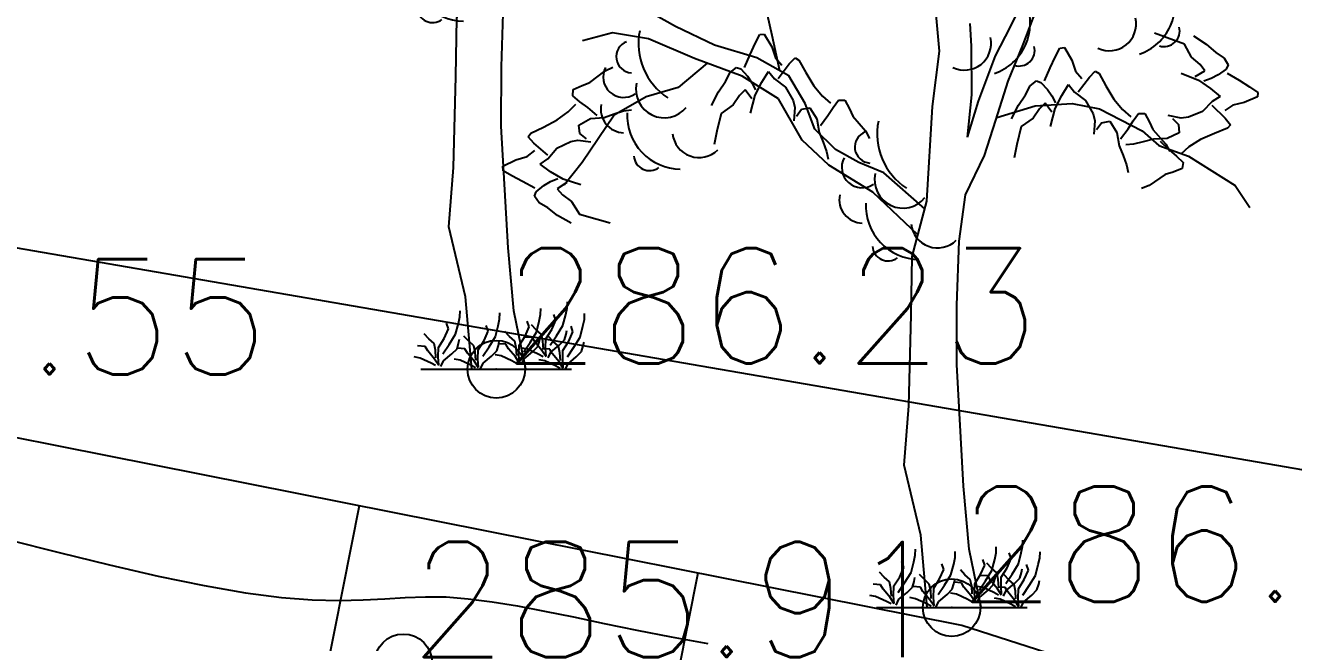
# Model space of a CAD drawing. Header units: millimetres. Extents: x 524954 to 526204, y 9523489 to 9524010.
# Drawn here: x 525905.58 to 525916.6, y 9523714.6 to 9523719.96 of the extents above; entities that cross this region are included whole.
import ezdxf
from ezdxf import colors
from ezdxf.entities.mleader import LeaderData, LeaderLine
from ezdxf.math import Vec2, Vec3

# ---------------------------------------------------------------- set-up
doc = ezdxf.new("R2010")
doc.units = ezdxf.units.MM
doc.header["$PDMODE"] = 32
doc.header["$PDSIZE"] = 0.5
doc.linetypes.add('ACAD_ISO12W100', pattern=[21, 12, -3, 0, -3, 0, -3])
for name, color, linetype in [('Arbre', 34, 'ACAD_ISO12W100'), ('CN_02_00', 4, 'Continuous'), ('ETQ PAIR', 7, 'Continuous'), ('Haut_Talus', 30, 'Continuous'), ('Talus', 2, 'Continuous'), ('TopoAlt', 3, 'Continuous'), ('TOPOJIS', 7, 'Continuous')]:
    doc.layers.add(name, color=color, linetype=linetype)
doc.styles.add('Simplex 1.0', font='Simplex.shx', dxfattribs={"width": 0.99, "height": 1})
doc.styles.get("Standard").update_dxf_attribs({"font": 'arial.ttf'})

# ---------------------------------------------------------------- blocks, each defined once
blk = doc.blocks.new('TCPOINT M')
at = {"color": 0}
blk.add_point((0, 0), dxfattribs=at)
at = {"layer": 'TopoAlt', "style": 'Simplex 1.0', "width": 0.99}
blk.add_attdef('ALT', (0.15, 0.15), '', height=1, dxfattribs=at)
blk = doc.blocks.new('v088')
at = {"linetype": 'Continuous'}
for p, q in [((-0.107, 4.829), (-0.165, 5.487)), ((-1.559, 4.967), (-1.635, 5.301)), ((0.51, 5.041), (0.671, 5.368)), ((-2.4, 5.043), (-2.621, 5.169)), ((0.172, 4.872), (0.161, 5.071)), ((0.619, 4.888), (0.731, 5.176)), ((-2.946, 4.988), (-3.206, 4.92)), ((-2.634, 4.938), (-2.946, 4.988)), ((-2.061, 4.882), (-2.4, 5.043)), ((-1.492, 4.659), (-1.559, 4.967)), ((0.379, 4.79), (0.51, 5.041)), ((-2.233, 4.766), (-2.634, 4.938)), ((-1.692, 4.771), (-2.061, 4.882)), ((0.174, 4.45), (0.172, 4.872)), ((0.489, 4.568), (0.619, 4.888)), ((-1.819, 4.613), (-2.233, 4.766)), ((-1.415, 4.615), (-1.692, 4.771)), ((-0.166, 4.349), (-0.107, 4.829)), ((0.231, 4.395), (0.379, 4.79)), ((-2.123, 4.725), (-2.377, 4.514)), ((-1.504, 4.415), (-1.819, 4.613)), ((-1.273, 4.376), (-1.415, 4.615)), ((0.384, 4.23), (0.489, 4.568)), ((-2.655, 4.434), (-2.931, 4.273)), ((-2.377, 4.514), (-2.655, 4.434)), ((-1.298, 4.058), (-1.504, 4.415)), ((0.138, 4.082), (0.174, 4.45)), ((-1.188, 4.154), (-1.273, 4.376)), ((-0.217, 3.527), (-0.166, 4.349)), ((0.138, 4.082), (0.231, 4.395)), ((0.391, 4.253), (0.724, 4.355)), ((0.724, 4.355), (1.047, 4.375)), ((1.047, 4.375), (1.284, 4.33)), ((1.284, 4.33), (1.655, 4.138)), ((-2.931, 4.273), (-3.209, 3.863)), ((0.285, 3.923), (0.384, 4.23)), ((-1.01, 3.977), (-1.188, 4.154)), ((1.655, 4.138), (1.8, 4.011)), ((-1.069, 3.839), (-1.298, 4.058)), ((-0.808, 3.863), (-1.01, 3.977)), ((1.8, 4.011), (2.057, 3.917)), ((-3.209, 3.863), (-3.367, 3.667)), ((-0.589, 3.774), (-0.808, 3.863)), ((0.118, 3.584), (0.285, 3.923)), ((2.057, 3.917), (2.461, 3.664)), ((-0.685, 3.605), (-1.069, 3.839)), ((-0.234, 3.461), (-0.589, 3.774)), ((2.461, 3.664), (2.589, 3.474)), ((-0.294, 3.234), (-0.685, 3.605)), ((-0.344, 3.046), (-0.217, 3.527)), ((0.064, 3.179), (0.118, 3.584)), ((0.045, 2.625), (0.064, 3.179)), ((-0.352, 2.542), (-0.344, 3.046)), ((-0.373, 1.752), (-0.352, 2.542)), ((0.043, 2.109), (0.045, 2.625)), ((0.102, 1.053), (0.043, 2.109)), ((-0.412, 1.235), (-0.373, 1.752)), ((-0.268, 0.628), (-0.412, 1.235)), ((0.151, 0.506), (0.102, 1.053)), ((-0.213, 0), (-0.268, 0.628)), ((0.256, 0), (0.151, 0.506)), ((-0.654, 0), (0.654, 0))]:
    blk.add_line(p, q, dxfattribs=at)
at = {"color": 3, "linetype": 'Continuous'}
for p, q in [((-1.707, 4.895), (-1.667, 4.973)), ((-1.667, 4.973), (-1.628, 4.976)), ((-1.628, 4.976), (-1.564, 4.867)), ((1.872, 4.946), (1.762, 4.985)), ((2.099, 4.964), (2.211, 4.89)), ((-1.751, 4.8), (-1.707, 4.895)), ((-1.564, 4.867), (-1.531, 4.771)), ((0.899, 4.779), (0.939, 4.857)), ((0.939, 4.857), (0.978, 4.861)), ((0.978, 4.861), (1.042, 4.751)), ((2.022, 4.89), (1.872, 4.946)), ((2.083, 4.778), (2.022, 4.89)), ((2.211, 4.89), (2.293, 4.818)), ((-1.801, 4.689), (-1.751, 4.8)), ((-1.531, 4.771), (-1.475, 4.707)), ((-1.411, 4.72), (-1.359, 4.773)), ((-1.359, 4.773), (-1.327, 4.751)), ((-1.327, 4.751), (-1.268, 4.645)), ((0.855, 4.685), (0.899, 4.779)), ((1.042, 4.751), (1.075, 4.656)), ((2.157, 4.714), (2.083, 4.778)), ((2.293, 4.818), (2.365, 4.769)), ((2.365, 4.769), (2.4, 4.71)), ((-3.143, 4.557), (-3.01, 4.66)), ((-3.01, 4.66), (-2.944, 4.692)), ((-1.966, 4.567), (-1.926, 4.645)), ((-1.926, 4.645), (-1.871, 4.687)), ((-1.871, 4.687), (-1.833, 4.675)), ((-1.833, 4.675), (-1.774, 4.612)), ((-1.651, 4.561), (-1.591, 4.654)), ((-1.591, 4.654), (-1.539, 4.59)), ((-1.508, 4.592), (-1.411, 4.72)), ((-1.268, 4.645), (-1.199, 4.529)), ((0.805, 4.573), (0.855, 4.685)), ((1.075, 4.656), (1.131, 4.592)), ((1.195, 4.604), (1.247, 4.657)), ((1.247, 4.657), (1.279, 4.636)), ((1.279, 4.636), (1.338, 4.53)), ((1.992, 4.638), (2.142, 4.578)), ((2.113, 4.611), (2.199, 4.658)), ((2.199, 4.658), (2.157, 4.714)), ((2.383, 4.674), (2.313, 4.623)), ((2.4, 4.71), (2.383, 4.674)), ((2.393, 4.64), (2.497, 4.577)), ((-3.287, 4.496), (-3.21, 4.533)), ((-3.21, 4.533), (-3.143, 4.557)), ((-2.027, 4.477), (-1.966, 4.567)), ((-1.774, 4.612), (-1.736, 4.556)), ((-1.736, 4.556), (-1.705, 4.495)), ((-1.708, 4.448), (-1.651, 4.561)), ((-1.539, 4.59), (-1.443, 4.518)), ((-1.443, 4.518), (-1.378, 4.401)), ((-1.199, 4.529), (-1.123, 4.438)), ((0.64, 4.452), (0.68, 4.53)), ((0.68, 4.53), (0.735, 4.572)), ((0.735, 4.572), (0.773, 4.559)), ((0.773, 4.559), (0.832, 4.496)), ((0.955, 4.445), (1.015, 4.539)), ((1.015, 4.539), (1.067, 4.474)), ((1.098, 4.476), (1.195, 4.604)), ((1.338, 4.53), (1.407, 4.414)), ((2.142, 4.578), (2.247, 4.507)), ((2.253, 4.592), (2.189, 4.569)), ((2.313, 4.623), (2.253, 4.592)), ((2.497, 4.577), (2.585, 4.521)), ((2.585, 4.521), (2.658, 4.472)), ((-3.291, 4.441), (-3.287, 4.496)), ((-3.23, 4.39), (-3.291, 4.441)), ((-2.086, 4.357), (-2.027, 4.477)), ((-1.845, 4.445), (-1.9, 4.365)), ((-1.795, 4.494), (-1.845, 4.445)), ((-1.737, 4.415), (-1.795, 4.494)), ((-1.749, 4.291), (-1.708, 4.448)), ((-1.123, 4.438), (-1.052, 4.377)), ((0.579, 4.362), (0.64, 4.452)), ((0.832, 4.496), (0.87, 4.441)), ((0.87, 4.441), (0.901, 4.38)), ((0.898, 4.333), (0.955, 4.445)), ((1.067, 4.474), (1.163, 4.402)), ((1.407, 4.414), (1.483, 4.322)), ((2.247, 4.507), (2.332, 4.436)), ((2.332, 4.436), (2.262, 4.393)), ((2.656, 4.433), (2.54, 4.383)), ((2.658, 4.472), (2.656, 4.433)), ((-3.427, 4.233), (-3.331, 4.304)), ((-3.331, 4.304), (-3.266, 4.37)), ((-3.162, 4.341), (-3.23, 4.39)), ((-3.079, 4.271), (-3.162, 4.341)), ((-2.933, 4.286), (-2.851, 4.312)), ((-2.851, 4.312), (-2.783, 4.321)), ((-1.9, 4.365), (-2.003, 4.29)), ((-1.378, 4.401), (-1.363, 4.341)), ((-1.363, 4.341), (-1.372, 4.226)), ((-1.349, 4.266), (-1.305, 4.325)), ((-1.305, 4.325), (-1.233, 4.338)), ((-1.233, 4.338), (-1.171, 4.241)), ((-1.075, 4.271), (-1.03, 4.342)), ((-1.03, 4.342), (-0.984, 4.405)), ((-0.984, 4.405), (-0.928, 4.404)), ((-0.928, 4.404), (-0.887, 4.33)), ((-0.887, 4.33), (-0.859, 4.265)), ((0.52, 4.241), (0.579, 4.362)), ((0.761, 4.33), (0.706, 4.249)), ((0.811, 4.379), (0.761, 4.33)), ((0.869, 4.3), (0.811, 4.379)), ((0.857, 4.176), (0.898, 4.333)), ((1.163, 4.402), (1.228, 4.286)), ((1.483, 4.322), (1.554, 4.261)), ((2.179, 4.306), (2.055, 4.256)), ((2.262, 4.393), (2.179, 4.306)), ((2.26, 4.362), (2.375, 4.249)), ((2.441, 4.361), (2.371, 4.315)), ((2.54, 4.383), (2.441, 4.361)), ((-3.547, 4.171), (-3.427, 4.233)), ((-3.239, 4.188), (-3.137, 4.244)), ((-3.229, 4.115), (-3.239, 4.188)), ((-3.137, 4.244), (-3.019, 4.255)), ((-3.019, 4.255), (-2.933, 4.286)), ((-2.003, 4.29), (-2.04, 4.134)), ((-1.171, 4.241), (-1.153, 4.123)), ((-1.141, 4.184), (-1.075, 4.271)), ((-0.859, 4.265), (-0.748, 4.137)), ((0.706, 4.249), (0.603, 4.175)), ((1.228, 4.286), (1.243, 4.226)), ((1.243, 4.226), (1.234, 4.11)), ((1.258, 4.15), (1.301, 4.209)), ((1.301, 4.209), (1.373, 4.223)), ((1.373, 4.223), (1.435, 4.125)), ((1.531, 4.155), (1.576, 4.226)), ((1.576, 4.226), (1.623, 4.29)), ((1.623, 4.29), (1.678, 4.289)), ((1.678, 4.289), (1.719, 4.214)), ((1.719, 4.214), (1.747, 4.149)), ((1.994, 4.248), (1.88, 4.272)), ((1.917, 4.244), (1.97, 4.193)), ((1.97, 4.193), (1.975, 4.12)), ((2.055, 4.256), (1.994, 4.248)), ((2.375, 4.249), (2.421, 4.191)), ((2.421, 4.191), (2.396, 4.162)), ((-3.679, 4.087), (-3.656, 4.117)), ((-3.629, 4.032), (-3.679, 4.087)), ((-3.656, 4.117), (-3.547, 4.171)), ((-3.172, 4.068), (-3.229, 4.115)), ((-2.04, 4.134), (-2.065, 4.02)), ((-1.153, 4.123), (-1.118, 4.039)), ((-0.748, 4.137), (-0.713, 4.073)), ((0.603, 4.175), (0.566, 4.019)), ((1.435, 4.125), (1.453, 4.007)), ((1.465, 4.068), (1.531, 4.155)), ((1.747, 4.149), (1.858, 4.021)), ((1.975, 4.12), (1.87, 4.071)), ((2.283, 4.116), (2.16, 4.062)), ((2.396, 4.162), (2.283, 4.116)), ((-3.688, 3.915), (-3.621, 3.967)), ((-3.507, 3.927), (-3.629, 4.032)), ((-3.507, 3.896), (-3.43, 3.988)), ((-3.43, 3.988), (-3.309, 4.046)), ((-3.309, 4.046), (-3.249, 4.058)), ((-3.249, 4.058), (-3.134, 4.042)), ((-1.118, 4.039), (-1.087, 3.959)), ((0.566, 4.019), (0.541, 3.904)), ((1.453, 4.007), (1.488, 3.924)), ((1.58, 4.022), (1.511, 4.017)), ((1.664, 4.043), (1.58, 4.022)), ((1.751, 4.067), (1.664, 4.043)), ((1.87, 4.071), (1.751, 4.067)), ((1.81, 4.048), (1.888, 3.972)), ((1.858, 4.021), (1.893, 3.958)), ((1.888, 3.972), (1.953, 3.918)), ((2.059, 3.998), (1.99, 3.936)), ((2.16, 4.062), (2.059, 3.998)), ((-3.898, 3.83), (-3.785, 3.887)), ((-3.785, 3.887), (-3.688, 3.915)), ((-3.574, 3.849), (-3.507, 3.896)), ((-1.087, 3.959), (-1.074, 3.891)), ((1.488, 3.924), (1.519, 3.844)), ((1.953, 3.918), (2.01, 3.864)), ((2.01, 3.864), (2.002, 3.81)), ((-3.897, 3.791), (-3.898, 3.83)), ((-3.821, 3.747), (-3.897, 3.791)), ((-3.729, 3.697), (-3.821, 3.747)), ((-3.484, 3.783), (-3.574, 3.849)), ((-3.375, 3.72), (-3.484, 3.783)), ((1.519, 3.844), (1.532, 3.776)), ((1.855, 3.758), (1.714, 3.664)), ((1.923, 3.778), (1.855, 3.758)), ((2.002, 3.81), (1.923, 3.778)), ((-3.621, 3.641), (-3.729, 3.697)), ((-3.609, 3.608), (-3.542, 3.663)), ((-3.542, 3.663), (-3.485, 3.698)), ((-3.485, 3.698), (-3.422, 3.725)), ((-3.344, 3.689), (-3.426, 3.635)), ((-3.426, 3.635), (-3.38, 3.583)), ((-3.221, 3.67), (-3.375, 3.72)), ((1.714, 3.664), (1.647, 3.637)), ((-3.623, 3.571), (-3.609, 3.608)), ((-3.585, 3.514), (-3.623, 3.571)), ((-3.38, 3.583), (-3.303, 3.524)), ((-3.509, 3.469), (-3.585, 3.514)), ((-3.423, 3.403), (-3.509, 3.469)), ((-3.303, 3.524), (-3.234, 3.416)), ((-3.234, 3.416), (-3.081, 3.37)), ((-3.306, 3.337), (-3.423, 3.403)), ((-3.081, 3.37), (-2.968, 3.339)), ((0.615, 0.531), (0.618, 0.584)), ((-0.329, 0.397), (-0.317, 0.454)), ((-0.317, 0.454), (-0.315, 0.507)), ((0.029, 0.435), (0.031, 0.488)), ((0.373, 0.416), (0.385, 0.474)), ((0.385, 0.474), (0.387, 0.526)), ((0.517, 0.426), (0.5, 0.476)), ((0.579, 0.38), (0.603, 0.474)), ((0.603, 0.474), (0.615, 0.531)), ((0.765, 0.43), (0.767, 0.483)), ((-0.452, 0.267), (-0.416, 0.349)), ((-0.416, 0.349), (-0.433, 0.399)), ((-0.353, 0.303), (-0.329, 0.397)), ((-0.07, 0.329), (-0.087, 0.38)), ((-0.007, 0.284), (0.017, 0.377)), ((0.017, 0.377), (0.029, 0.435)), ((0.25, 0.286), (0.286, 0.368)), ((0.286, 0.368), (0.269, 0.418)), ((0.346, 0.341), (0.305, 0.385)), ((0.392, 0.301), (0.346, 0.341)), ((0.349, 0.322), (0.373, 0.416)), ((0.43, 0.264), (0.481, 0.344)), ((0.481, 0.344), (0.517, 0.426)), ((0.524, 0.291), (0.579, 0.38)), ((0.606, 0.303), (0.613, 0.337)), ((0.666, 0.325), (0.649, 0.375)), ((0.728, 0.279), (0.752, 0.373)), ((0.752, 0.373), (0.765, 0.43)), ((-0.587, 0.264), (-0.627, 0.308)), ((-0.541, 0.224), (-0.587, 0.264)), ((-0.529, 0.166), (-0.541, 0.224)), ((-0.502, 0.188), (-0.452, 0.267)), ((-0.409, 0.214), (-0.353, 0.303)), ((-0.341, 0.178), (-0.327, 0.226)), ((-0.327, 0.226), (-0.32, 0.26)), ((-0.24, 0.245), (-0.281, 0.288)), ((-0.195, 0.204), (-0.24, 0.245)), ((-0.156, 0.168), (-0.106, 0.248)), ((-0.106, 0.248), (-0.07, 0.329)), ((-0.063, 0.195), (-0.007, 0.284)), ((0.019, 0.207), (0.026, 0.24)), ((0.084, 0.216), (0.019, 0.221)), ((0.115, 0.284), (0.075, 0.327)), ((0.161, 0.243), (0.115, 0.284)), ((0.173, 0.185), (0.161, 0.243)), ((0.2, 0.207), (0.25, 0.286)), ((0.238, 0.151), (0.293, 0.233)), ((0.315, 0.274), (0.25, 0.279)), ((0.293, 0.233), (0.349, 0.322)), ((0.337, 0.236), (0.315, 0.274)), ((0.397, 0.163), (0.337, 0.236)), ((0.361, 0.197), (0.375, 0.245)), ((0.375, 0.245), (0.382, 0.279)), ((0.404, 0.243), (0.392, 0.301)), ((0.409, 0.175), (0.404, 0.243)), ((0.428, 0.183), (0.43, 0.264)), ((0.495, 0.24), (0.454, 0.284)), ((0.469, 0.209), (0.524, 0.291)), ((0.541, 0.2), (0.495, 0.24)), ((0.546, 0.209), (0.591, 0.255)), ((0.579, 0.163), (0.63, 0.243)), ((0.591, 0.255), (0.606, 0.303)), ((0.63, 0.243), (0.666, 0.325)), ((0.673, 0.19), (0.728, 0.279)), ((0.755, 0.202), (0.762, 0.236)), ((-0.618, 0.197), (-0.683, 0.202)), ((-0.596, 0.159), (-0.618, 0.197)), ((-0.536, 0.087), (-0.596, 0.159)), ((-0.524, 0.099), (-0.529, 0.166)), ((-0.505, 0.106), (-0.502, 0.188)), ((-0.464, 0.132), (-0.409, 0.214)), ((-0.459, 0.072), (-0.387, 0.132)), ((-0.387, 0.132), (-0.341, 0.178)), ((-0.272, 0.178), (-0.337, 0.183)), ((-0.25, 0.139), (-0.272, 0.178)), ((-0.19, 0.067), (-0.25, 0.139)), ((-0.183, 0.147), (-0.195, 0.204)), ((-0.178, 0.079), (-0.183, 0.147)), ((-0.159, 0.087), (-0.156, 0.168)), ((-0.118, 0.113), (-0.063, 0.195)), ((-0.113, 0.053), (-0.041, 0.113)), ((-0.041, 0.113), (0.005, 0.159)), ((0.041, 0.115), (-0.01, 0.125)), ((0.005, 0.159), (0.019, 0.207)), ((0.135, 0.072), (0.041, 0.115)), ((0.106, 0.178), (0.084, 0.216)), ((0.166, 0.106), (0.106, 0.178)), ((0.178, 0.118), (0.173, 0.185)), ((0.197, 0.125), (0.2, 0.207)), ((0.202, 0.055), (0.197, 0.125)), ((0.272, 0.173), (0.221, 0.183)), ((0.243, 0.091), (0.315, 0.151)), ((0.365, 0.13), (0.272, 0.173)), ((0.315, 0.151), (0.361, 0.197)), ((0.406, 0.108), (0.365, 0.13)), ((0.433, 0.108), (0.397, 0.163)), ((0.464, 0.173), (0.399, 0.178)), ((0.433, 0.113), (0.428, 0.183)), ((0.45, 0.099), (0.474, 0.149)), ((0.486, 0.135), (0.464, 0.173)), ((0.474, 0.149), (0.546, 0.209)), ((0.546, 0.063), (0.486, 0.135)), ((0.553, 0.142), (0.541, 0.2)), ((0.558, 0.075), (0.553, 0.142)), ((0.577, 0.082), (0.579, 0.163)), ((0.618, 0.108), (0.673, 0.19)), ((0.695, 0.108), (0.74, 0.154)), ((0.74, 0.154), (0.755, 0.202)), ((-0.661, 0.096), (-0.712, 0.106)), ((-0.567, 0.053), (-0.661, 0.096)), ((-0.527, 0.031), (-0.567, 0.053)), ((-0.5, 0.031), (-0.536, 0.087)), ((-0.5, 0.036), (-0.505, 0.106)), ((-0.483, 0.022), (-0.459, 0.072)), ((-0.315, 0.077), (-0.365, 0.087)), ((-0.221, 0.034), (-0.315, 0.077)), ((-0.18, 0.012), (-0.221, 0.034)), ((-0.154, 0.012), (-0.19, 0.067)), ((-0.154, 0.017), (-0.159, 0.087)), ((-0.137, 0.002), (-0.113, 0.053)), ((0.175, 0.05), (0.135, 0.072)), ((0.202, 0.05), (0.166, 0.106)), ((0.219, 0.041), (0.243, 0.091)), ((0.421, 0.072), (0.37, 0.082)), ((0.514, 0.029), (0.421, 0.072)), ((0.555, 0.007), (0.514, 0.029)), ((0.582, 0.007), (0.546, 0.063)), ((0.582, 0.012), (0.577, 0.082)), ((0.599, -0.002), (0.623, 0.048)), ((0.623, 0.048), (0.695, 0.108))]:
    blk.add_line(p, q, dxfattribs=at)
for centre, major_axis, start_param, end_param in [((1.475, 5.243), (0.33, 0.33), 4.265936, 5.872819), ((0.215, 5.075), (-0.33, 0.33), 2.69514, 4.302022), ((1.37, 5.065), (-0.164, 0.164), 1.908121, 4.146545), ((-2.155, 4.896), (-0.4, 0.4), 0.587708, 1.773422), ((1.844, 5.006), (-0.0964, 0.0964), 2.051824, 4.174223), ((-2.774, 4.781), (-0.099, 0.099), -0.421529, 2.292047), ((0.11, 4.897), (-0.164, 0.164), 1.908121, 4.146545), ((0.584, 4.837), (0.0964, 0.0964), 3.62262, 5.745019), ((-2.851, 4.605), (-0.125, 0.125), 0.293965, 2.957824), ((-2.497, 4.497), (0.174, 0.174), 2.133893, 4.816631), ((-2.844, 4.326), (-0.145, 0.145), 0.590553, 2.325666), ((-2.352, 4.272), (0.33, 0.33), 2.307735, 3.914618), ((-0.082, 4.112), (0.4, 0.4), 2.158504, 3.344219), ((-2.195, 4.138), (0.164, 0.164), 2.463212, 4.701636), ((-0.702, 3.998), (0.099, 0.099), 1.149268, 3.862844), ((-2.625, 3.929), (0.0964, 0.0964), 2.435534, 4.557933), ((-0.779, 3.821), (0.125, 0.125), 1.864761, 4.52862), ((-0.424, 3.713), (0.174, 0.174), 2.133893, 4.816631), ((-0.772, 3.542), (-0.145, 0.145), 0.590553, 2.325666), ((-0.28, 3.489), (0.33, 0.33), 2.307735, 3.914618), ((-0.123, 3.354), (0.164, 0.164), 2.463212, 4.701636), ((-0.553, 3.145), (0.0964, 0.0964), 2.435534, 4.557933)]:
    blk.add_ellipse(centre, major_axis=major_axis, ratio=1, start_param=start_param, end_param=end_param, dxfattribs=at)

msp = doc.modelspace()

# ---------------------------------------------------------------- linework, layer by layer
at = {"layer": 'CN_02_00', "elevation": 286, "flags": 128}
msp.add_lwpolyline([(525905.439, 9523715.492), (525905.876, 9523715.381), (525906.312, 9523715.274), (525906.736, 9523715.176), (525907.134, 9523715.093), (525907.493, 9523715.03), (525907.805, 9523714.99), (525908.074, 9523714.97), (525908.308, 9523714.964), (525908.515, 9523714.969), (525908.703, 9523714.979), (525908.881, 9523714.99), (525909.056, 9523714.997), (525909.236, 9523714.995), (525909.428, 9523714.98), (525909.635, 9523714.954), (525909.856, 9523714.917), (525910.091, 9523714.873), (525910.342, 9523714.822), (525910.609, 9523714.766), (525910.892, 9523714.708), (525911.192, 9523714.648), (525911.509, 9523714.59)], dxfattribs=at)
at = {"layer": 'Haut_Talus', "flags": 128}
msp.add_lwpolyline([(525967.078, 9523715.393), (525957.192, 9523708.253), (525951.507, 9523706.558), (525940.086, 9523708.234), (525936.511, 9523709.489), (525930.217, 9523713.237), (525920.65, 9523712.519), (525913.717, 9523714.747), (525902.983, 9523716.877), (525892.035, 9523719.553), (525886.205, 9523722.816), (525884.458, 9523724.15), (525882.759, 9523726.185), (525872.154, 9523732.071)], dxfattribs=at)
at = {"layer": 'Talus'}
for p, q in [((525908.48, 9523715.786), (525907.507, 9523710.882)), ((525911.423, 9523715.202), (525908.502, 9523700.489))]:
    msp.add_line(p, q, dxfattribs=at)

# ---------------------------------------------------------------- block references
at = {"layer": 'Arbre'}
for p in [(525909.672, 9523716.972), (525913.628, 9523714.903)]:
    msp.add_blockref('v088', p, dxfattribs=at)
at = {"layer": 'TOPOJIS'}
ref = msp.add_blockref('TCPOINT M', (525909.672, 9523716.972, 286.23), dxfattribs=at)
ref.add_attrib('ALT', '286.23', (525909.722, 9523717.022, 286.23), dxfattribs={"layer": 'TopoAlt', "height": 1, "style": 'Simplex 1.0', "width": 0.99})
ref = msp.add_blockref('TCPOINT M', (525902.983, 9523716.877, 286.55), dxfattribs=at)
ref.add_attrib('ALT', '286.55', (525903.033, 9523716.927, 286.55), dxfattribs={"layer": 'TopoAlt', "height": 1, "style": 'Simplex 1.0', "width": 0.99})
ref = msp.add_blockref('TCPOINT M', (525913.628, 9523714.903, 286.11), dxfattribs=at)
ref.add_attrib('ALT', '286.11', (525913.678, 9523714.953, 286.11), dxfattribs={"layer": 'TopoAlt', "height": 1, "style": 'Simplex 1.0', "width": 0.99})
ref = msp.add_blockref('TCPOINT M', (525908.865, 9523714.423, 285.91), dxfattribs=at)
ref.add_attrib('ALT', '285.91', (525908.915, 9523714.473, 285.91), dxfattribs={"layer": 'TopoAlt', "height": 1, "style": 'Simplex 1.0', "width": 0.99})

# ---------------------------------------------------------------- next in the draw order: leaders
at = {"layer": 'ETQ PAIR'}
ml = msp.add_multileader_mtext('Standard', dxfattribs=at)
ml.set_content('Cheminement des piétons', color=256)
ml.set_leader_properties()
ml.build(insert=Vec2(0, 0))
ml.multileader.update_dxf_attribs({"has_text_frame": 1, "dogleg_length": 2.5, "arrow_head_size": 3.5})
ctx = ml.context
ctx.base_point, ctx.char_height, ctx.arrow_head_size, ctx.landing_gap_size, ctx.plane_origin, ctx.plane_x_axis, ctx.plane_y_axis = Vec3(525826.318, 9523701.272), 3.5, 3.5, 0.8, Vec3(525997.151, 9523585.717), Vec3(0.940159, 0.340735), Vec3(-0.340735, 0.940159)
ctx.text_align_type = 1
notes = []
notes.append((ctx, [(0, (1, 1, 0), (525883.172, 9523721.877), (-0.940159, -0.340735), 2.5, [(1, [(525926.36, 9523709.377), (525955.549, 9523709.392)], 0, [])])]))
ctx.mtext.insert, ctx.mtext.text_direction, ctx.mtext.rotation, ctx.mtext.alignment, ctx.mtext.flow_direction = Vec3(525852.808, 9523713.251), Vec3(0.940159, 0.340735), 0.347698, 2, 5
ctx.mtext.has_bg_fill, ctx.mtext.bg_color, ctx.mtext.bg_scale_factor, ctx.mtext.bg_transparency, ctx.mtext.use_window_bg_color = 1, -1027028792, 1.5, 0, 1
for ctx, leaders in notes:
    for number, flags, end, landing, length, lines in leaders:
        leader = LeaderData()
        leader.index, (leader.has_last_leader_line, leader.has_dogleg_vector, leader.attachment_direction) = number, flags
        leader.last_leader_point, leader.dogleg_vector, leader.dogleg_length = Vec3(end), Vec3(landing), length
        for number, points, colour, breaks in lines:
            line = LeaderLine()
            line.index, line.vertices, line.color, line.breaks = number, Vec3.list(points), colors.encode_raw_color(colour), breaks
            leader.lines.append(line)
        ctx.leaders.append(leader)

doc.saveas('drawing.dxf')
